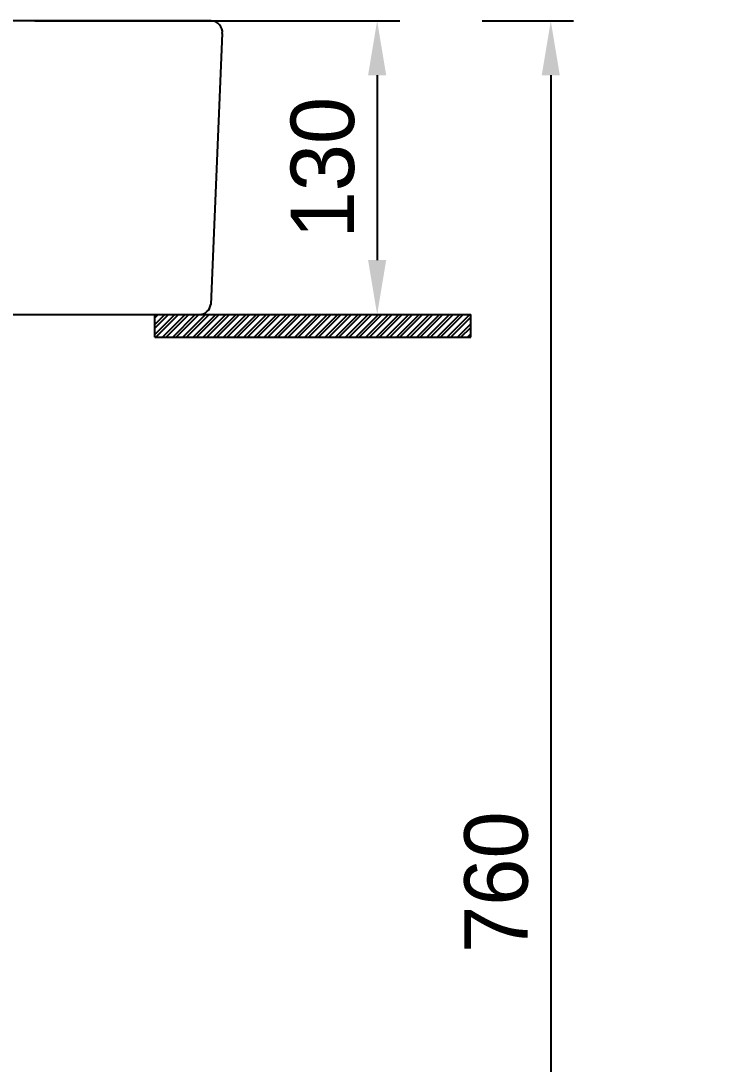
# Model space of a CAD drawing. Header units: millimetres. Extents: x 14069 to 16494, y -90 to 3341.
# Drawn here: x 15010.6 to 15325.6, y 945.1 to 1405.5 of the extents above; entities that cross this region are included whole.
import ezdxf
from ezdxf.lldxf.tags import DXFTag

# ---------------------------------------------------------------- set-up
doc = ezdxf.new("R2010")
doc.units = ezdxf.units.MM
doc.header["$LTSCALE"] = 0.2
doc.layers.add('1', color=2, linetype='CENTER')
doc.layers.add('CENTER', color=2, linetype='CENTER')
doc.layers.add('LINE', color=7, linetype='Continuous', lineweight=25)
doc.styles.add('h', font='', dxfattribs={"height": 28})
doc.styles.get('h').set_extended_font_data('Haansoft Batang')
tags = doc.linetypes.add('CENTER', pattern=[50.8, 31.75, -6.35, 6.35, -6.35]).pattern_tags.tags
tags[10:11] = [DXFTag(74, 4), DXFTag(75, 0), DXFTag(340, '0'), DXFTag(46, 1.0), DXFTag(50, 0.0), DXFTag(44, 0.0), DXFTag(45, 0.0)]
tags[8:9] = [DXFTag(74, 4), DXFTag(75, 0), DXFTag(340, '0'), DXFTag(46, 1.0), DXFTag(50, 0.0), DXFTag(44, 0.0), DXFTag(45, 0.0)]
tags[6:7] = [DXFTag(74, 4), DXFTag(75, 0), DXFTag(340, '0'), DXFTag(46, 1.0), DXFTag(50, 0.0), DXFTag(44, 0.0), DXFTag(45, 0.0)]
tags[4:5] = [DXFTag(74, 4), DXFTag(75, 0), DXFTag(340, '0'), DXFTag(46, 1.0), DXFTag(50, 0.0), DXFTag(44, 0.0), DXFTag(45, 0.0)]
doc.dimstyles.new('AM_ISO$0', dxfattribs={"dimtxt": 28, "dimasz": 24, "dimexe": 10, "dimexo": 0, "dimgap": 10, "dimtad": 1, "dimdec": 0, "dimdsep": 46, "dimtxsty": 'h', "dimcen": -5, "dimclrd": 256, "dimclre": 256, "dimclrt": 256, "dimadec": 0, "dimazin": 2, "dimtp": 0.1, "dimtm": 0.1, "dimtfac": 0.71, "dimtdec": 0, "dimtmove": 0, "dimatfit": 3, "dimfxl": 0, "dimlwd": -1, "dimlwe": -1, "dimarcsym": 0})

# ---------------------------------------------------------------- blocks, each defined once
blk = doc.blocks.new('*D74')
at = {"layer": 'Defpoints', "color": 0}
for p in [(15016.84, 1405.45, 9.13), (15016.84, 1275.9, 39.17), (15167.97, 1275.9)]:
    blk.add_point(p, dxfattribs=at)
at = {"layer": 'LINE', "linetype": 'ByBlock'}
for p, q in [((15016.84, 1405.45), (15177.97, 1405.45)), ((15167.97, 1381.45), (15167.97, 1299.9)), ((15016.84, 1275.9), (15177.97, 1275.9))]:
    blk.add_line(p, q, dxfattribs=at)
at = {"layer": 'LINE'}
for points in [[(15163.97, 1381.45), (15171.97, 1381.45), (15167.97, 1405.45)], [(15163.97, 1299.9), (15171.97, 1299.9), (15167.97, 1275.9)]]:
    blk.add_solid(points, dxfattribs=at)
at = {"layer": 'LINE', "insert": (15143.97, 1340.67), "char_height": 28, "attachment_point": 5, "rotation": 90, "style": 'h'}
blk.add_mtext('130', dxfattribs=at)
blk = doc.blocks.new('*D68')
at = {"linetype": 'ByBlock'}
for p, q in [((15214.3, 1405.45), (15254.64, 1405.45)), ((15244.64, 1381.45), (15244.64, 669.45)), ((15325.62, 645.45), (15234.64, 645.45))]:
    blk.add_line(p, q, dxfattribs=at)
for points in [[(15240.64, 1381.45), (15248.64, 1381.45), (15244.64, 1405.45)], [(15240.64, 669.45), (15248.64, 669.45), (15244.64, 645.45)]]:
    blk.add_solid(points)
at = {"layer": 'Defpoints', "color": 0}
for p in [(15214.3, 1405.45), (15244.64, 645.45), (15325.62, 645.45, 0)]:
    blk.add_point(p, dxfattribs=at)
at = {"insert": (15220.64, 1025.45), "char_height": 28, "attachment_point": 5, "rotation": 90, "style": 'h'}
blk.add_mtext('760', dxfattribs=at)

msp = doc.modelspace()

# ---------------------------------------------------------------- hatches: boundary and pattern name
at = {"layer": 'LINE'}
h = msp.add_hatch(dxfattribs=at)
h.set_pattern_fill('STEEL', color=6)
h.set_pattern_definition([(45, (1716.203, 3.7297), (-2.245064, 2.245064), []), (45, (1716.203, 5.3172), (-2.245064, 2.245064), [])])
h.paths.add_polyline_path([(15069.83, 1275.9), (15069.83, 1265.9), (15173.31, 1265.9), (15209.32, 1265.9), (15209.32, 1275.9)])

# ---------------------------------------------------------------- linework, layer by layer
at = {"color": 7}
for p, q in [((15094.63, 1405.45, 4.44), (14839.63, 1405.45, 40.16)), ((14839.61, 1275.9, 45.38), (15089.52, 1275.9, 45.38))]:
    msp.add_line(p, q, dxfattribs=at)
at = {"layer": '1', "color": 7, "linetype": 'ByBlock'}
msp.add_line((15099.58, 1399.81, 4.44), (15094.48, 1280.26, 45.38), dxfattribs=at)
at = {"layer": '1', "color": 6}
for p, q in [((15069.83, 1275.9, 5.75), (15209.32, 1275.9, 5.75)), ((15209.32, 1265.9, 5.75), (15209.32, 1275.9, 5.75)), ((15069.83, 1265.9, 5.75), (15173.31, 1265.9, 5.75)), ((15173.31, 1265.9, 5.75), (15209.32, 1265.9, 5.75))]:
    msp.add_line(p, q, dxfattribs=at)
at = {"layer": '1', "color": 7}
for centre, start, end in [((15094.63, 1400.45, 4.44), 352.6478, 90.0001), ((15089.52, 1280.9, 45.38), 270.0001, 352.6478)]:
    msp.add_arc(centre, 5, start, end, dxfattribs=at)
at = {"layer": 'CENTER', "color": 6, "linetype": 'CENTER', "ltscale": 2}
msp.add_line((15069.83, 1265.9, 5.75), (15069.83, 1275.9, 5.75), dxfattribs=at)

# ---------------------------------------------------------------- dimensions: what is measured, and where the dimension line sits
dim = msp.add_linear_dim(base=(15244.64, 645.45, 6.21), p1=(15214.3, 1405.45, 6.21), p2=(15325.62, 645.45, 6.21), angle=90, dimstyle='AM_ISO$0')
dim.commit()
dim.dimension.update_dxf_attribs({"geometry": '*D68', "text_midpoint": (15220.64, 1025.45, 6.21)})
at = {"layer": 'LINE'}
dim = msp.add_linear_dim(base=(15167.97, 1275.9, 6.21), p1=(15016.84, 1405.45, 15.33), p2=(15016.84, 1275.9, 45.38), angle=90, dimstyle='AM_ISO$0', dxfattribs=at)
dim.commit()
dim.dimension.update_dxf_attribs({"geometry": '*D74', "text_midpoint": (15143.97, 1340.67, 6.21)})

doc.saveas('drawing.dxf')
